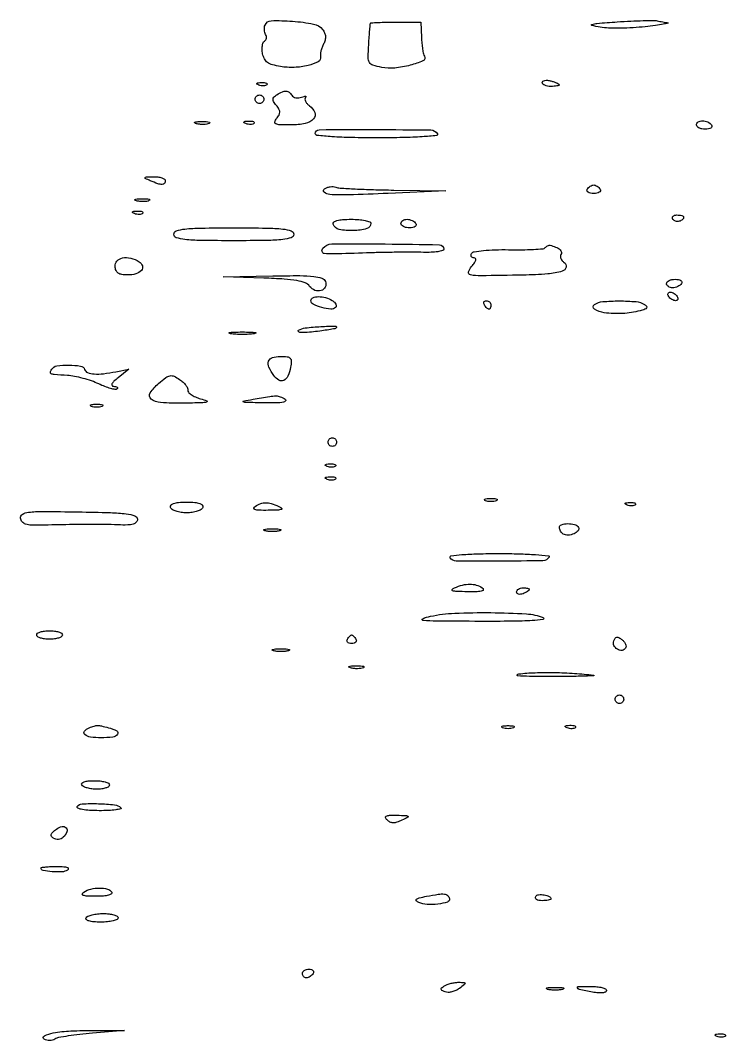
# Model space of a CAD drawing. Extents: x 0 to 1897, y 0 to 3427.
# Drawn here: x 1534.2 to 1698.8, y 1760.4 to 1998.4 of the extents above; entities that cross this region are included whole.
import ezdxf

# ---------------------------------------------------------------- set-up
doc = ezdxf.new("R2010")
doc.units = 0
doc.header["$MEASUREMENT"] = 0

msp = doc.modelspace()

# ---------------------------------------------------------------- linework, layer by layer
for points in [[(1604.711253, 1996.287295, -0.061869), (1605.191213, 1995.478409, -0.085756), (1605.391944, 1994.661155, -0.083903), (1605.308603, 1993.810479, -0.056642), (1604.94775, 1992.90237, 0.033796), (1604.594121, 1992.118575, 0.030851), (1604.336732, 1991.270258, 0.032237), (1604.202817, 1990.482798, 0.081232), (1604.236497, 1989.903885, -0.341861), (1603.703952, 1988.768543, -0.059098), (1601.325629, 1987.885982, -0.049867), (1598.115331, 1987.441357, -0.049174), (1594.865025, 1987.637574, -0.028949), (1593.011691, 1988.045103, -0.088491), (1591.857452, 1988.603873, -0.116717), (1591.148593, 1989.426842, -0.072571), (1590.72916, 1990.636476, -0.036855), (1590.617722, 1991.599484, -0.045798), (1590.662767, 1992.499589, -0.052542), (1590.84313, 1993.21634, -0.167982), (1591.150421, 1993.592965, 0.110166), (1591.440586, 1993.876035, 0.09992), (1591.59578, 1994.265554, 0.09498), (1591.591669, 1994.701879, 0.088923), (1591.427699, 1995.116985, -0.074873), (1591.229782, 1995.579796, -0.047131), (1591.13566, 1996.161376, -0.046278), (1591.151517, 1996.76565, -0.061804), (1591.282993, 1997.297887, -0.303891), (1592.752959, 1998.336527, -0.025054), (1597.682465, 1998.213171, -0.027752), (1602.62349, 1997.564142, -0.183415)], [(1627.809369, 1994.450786, 0.012984), (1627.899891, 1993.028138, 0.015307), (1628.061585, 1991.688534, 0.014256), (1628.263577, 1990.573705, 0.086671), (1628.480608, 1990.031378, -0.454953), (1628.15539, 1988.981362, -0.040296), (1625.192477, 1987.946716, -0.039498), (1621.549152, 1987.297066, -0.070855), (1618.519461, 1987.430371, -0.028914), (1616.460186, 1987.941424, -0.190667), (1615.649058, 1988.594511, -0.134494), (1615.355152, 1989.751699, -0.011998), (1615.484379, 1992.779434, -0.001646), (1615.612395, 1994.606753, -0.002534), (1615.736368, 1996.186771, -0.000822), (1615.852809, 1997.553153, -0.073822), (1615.899738, 1997.75, -0.292982), (1616.041915, 1997.851367, -0.001822), (1617.685452, 1997.926563, -0.006509), (1619.592573, 1997.981993, -0.00401), (1621.83797, 1998), (1627.67594, 1998)], [(1685.331787, 1997.863176, -0.840779), (1685.337737, 1997.756991, -0.014379), (1684.247463, 1997.536229, -0.008807), (1682.416954, 1997.253181, -0.003939), (1680, 1996.942302, -0.015018), (1677.218228, 1996.691239, -0.0123), (1674.234375, 1996.585636, -0.012486), (1671.484449, 1996.624668, -0.031763), (1669.5, 1996.829126, -0.017219), (1667.571698, 1997.221231, -0.763449), (1667.563481, 1997.480795, -0.055247), (1668.768117, 1997.709917, -0.001947), (1673.5, 1998.059189, -0.004623), (1676.661208, 1998.250802, -0.006128), (1679.541213, 1998.363292, -0.004477), (1681.949964, 1998.406245, -0.059318), (1682.831787, 1998.309189, 0.007784), (1683.426734, 1998.180792, 0.005109), (1684.115525, 1998.050632, 0.00514), (1684.788937, 1997.937622, 0.009849)], [(1591.729167, 1983.395833, -0.126455), (1591.402231, 1983.202593, -0.060344), (1590.916927, 1983.123424, -0.05415), (1590.359369, 1983.160852, -0.051402), (1589.8125, 1983.316886, -0.054073), (1589.395823, 1983.538436, -0.470617), (1589.37858, 1983.720685, -0.168741), (1589.670344, 1983.862007, -0.018894), (1590.416667, 1983.921053, -0.028489), (1591.112848, 1983.910055, -0.077125), (1591.592839, 1983.799335, -0.208169), (1591.77538, 1983.614691, -0.296942)], [(1660, 1983.383369, -0.326917), (1659.890445, 1983.233718, -0.029396), (1659.4125, 1983.112615, -0.029316), (1658.766644, 1983.027671, -0.018041), (1658, 1983, -0.043375), (1657.234359, 1983.066544, -0.063112), (1656.5875, 1983.266249, -0.082769), (1656.149557, 1983.559898, -0.206609), (1656, 1983.90638, -0.24384), (1656.157535, 1984.210205, -0.106581), (1656.5875, 1984.392877, -0.070464), (1657.233678, 1984.424365, -0.040966), (1658, 1984.289749, -0.016817), (1658.766387, 1984.061542, -0.025621), (1659.4125, 1983.807757, -0.023188), (1659.897136, 1983.560437, -0.269386)], [(1591, 1980, -0.099038), (1590.923658, 1979.618362, -0.097945), (1590.70625, 1979.29375, -0.097945), (1590.381638, 1979.076342, -0.099038), (1590, 1979, -0.099038), (1589.618362, 1979.076342, -0.097945), (1589.29375, 1979.29375, -0.097945), (1589.076342, 1979.618362, -0.099038), (1589, 1980, -0.099038), (1589.076342, 1980.381638, -0.097945), (1589.29375, 1980.70625, -0.097945), (1589.618362, 1980.923658, -0.099038), (1590, 1981, -0.099038), (1590.381638, 1980.923658, -0.097945), (1590.70625, 1980.70625, -0.097945), (1590.923658, 1980.381638, -0.099038)], [(1597.542134, 1980.931826, 0.125513), (1597.916456, 1980.570667, 0.081178), (1598.483773, 1980.359855, 0.072678), (1599.152649, 1980.327269, 0.067599), (1599.82067, 1980.484679, -0.020243), (1600.404601, 1980.682036, -0.094256), (1600.75685, 1980.716486, -0.441333), (1600.841692, 1980.604668, -0.151962), (1600.735063, 1980.40173, 0.211319), (1600.595112, 1980.039709, 0.103197), (1600.721668, 1979.550793, 0.073593), (1601.098995, 1979.006151, 0.046691), (1601.678023, 1978.493484, -0.142949), (1602.90158, 1976.90205, -0.290607), (1602.609144, 1975.414863, -0.152694), (1600.669762, 1974.335256, -0.051272), (1597.40894, 1974, -0.007869), (1594.771989, 1974.0415, -0.096056), (1593.792122, 1974.263704, -0.37991), (1593.581307, 1974.723211, -0.099507), (1594, 1975.5, 0.047606), (1594.566501, 1976.332363, 0.1315), (1594.734295, 1977.015243, 0.126353), (1594.541211, 1977.707696, 0.042379), (1593.936747, 1978.576215, -0.03121), (1593.300438, 1979.448336, -0.156052), (1593.147786, 1980.026082, -0.190605), (1593.372206, 1980.518034, -0.050531), (1594.064302, 1981.060903, -0.03207), (1595.327505, 1981.751078, -0.118812), (1596.211166, 1981.92967, -0.166093), (1596.90879, 1981.66207, -0.080614)], [(1578.269032, 1974.344063, -0.06278), (1577.671085, 1974.185595, -0.030339), (1576.880008, 1974.127736, -0.029507), (1576.036634, 1974.167106, -0.037336), (1575.269032, 1974.307009, -0.087174), (1574.883358, 1974.48334, -0.597527), (1574.900903, 1974.643467, -0.080377), (1575.431793, 1974.764444, -0.012823), (1576.5, 1974.805051, -0.014395), (1577.580113, 1974.787295, -0.052471), (1578.257153, 1974.684921, -0.333666), (1578.386009, 1974.52287, -0.31318)], [(1588.729167, 1974.395833, -0.126455), (1588.402231, 1974.202593, -0.060344), (1587.916927, 1974.123424, -0.05415), (1587.359369, 1974.160852, -0.051402), (1586.8125, 1974.316886, -0.054073), (1586.395823, 1974.538436, -0.470617), (1586.37858, 1974.720685, -0.168741), (1586.670344, 1974.862007, -0.018894), (1587.416667, 1974.921053, -0.028489), (1588.112848, 1974.910055, -0.077125), (1588.592839, 1974.799335, -0.208169), (1588.77538, 1974.614691, -0.296942)], [(1695.5, 1974, -0.202618), (1695.558599, 1973.621877, -0.181468), (1695.33165, 1973.29375, -0.104212), (1694.804599, 1973.071541, -0.047867), (1694.059017, 1973, -0.0466), (1693.270941, 1973.073608, -0.066561), (1692.604836, 1973.29375, -0.086673), (1692.155423, 1973.618015, -0.195654), (1692, 1974, -0.142666), (1692.111069, 1974.38134, -0.09965), (1692.423289, 1974.70625, -0.08433), (1692.890182, 1974.925146, -0.067639), (1693.440983, 1975, -0.061875), (1694.038022, 1974.925833, -0.051278), (1694.640225, 1974.70625, -0.053305), (1695.157656, 1974.382836, -0.08825)], [(1631.537142, 1971.939904, -0.555069), (1631.335083, 1971.53195, -0.007581), (1627.991748, 1971.256165, -0.011712), (1623.518021, 1971.060465, -0.005073), (1617.559017, 1971, -0.005188), (1611.477013, 1971.063103, -0.011904), (1606.901248, 1971.267117, -0.006775), (1603.402122, 1971.554386, -0.386521), (1603, 1971.996852, -0.412021), (1603.896216, 1972.899808, -0.002372), (1616.969454, 1972.935743, -0.002754), (1629.95006, 1972.838343, -0.256464)], [(1568, 1961, -0.163981), (1567.78941, 1960.375152, -0.234317), (1567.274268, 1960.119714, -0.087053), (1566.28872, 1960.292613, -0.014632), (1564.5, 1961, -0.009027), (1563.343561, 1961.521868, -0.485414), (1563.296589, 1961.727088, -0.215481), (1563.584787, 1961.872581, -0.004372), (1565.25, 1961.929715, -0.034583), (1566.303371, 1961.883773, -0.053373), (1567.192188, 1961.685604, -0.070412), (1567.802156, 1961.37836, -0.24567)], [(1621.331787, 1958.818517), (1633.5, 1958.637034), (1620, 1958.033988, -0.003462), (1610.749235, 1957.68492, -0.026119), (1606.375884, 1957.778677, -0.166812), (1605.09878, 1958.325026, -0.495209), (1605.166154, 1959.128659, -0.062023), (1605.774846, 1959.41794, -0.046337), (1606.499395, 1959.585417, -0.047166), (1607.224157, 1959.61463, -0.0747), (1607.831787, 1959.489496, 0.072828), (1608.791354, 1959.288157, 0.00294), (1612.346775, 1959.090479, 0.005101), (1616.573149, 1958.923626, 0.003586)], [(1669.5, 1959, -0.210115), (1669.553029, 1958.621971, -0.178861), (1669.314314, 1958.29375, -0.100989), (1668.768372, 1958.071437, -0.046386), (1668, 1958, -0.046386), (1667.231628, 1958.071437, -0.100989), (1666.685686, 1958.29375, -0.178861), (1666.446971, 1958.621971, -0.210115), (1666.5, 1959, -0.057296), (1666.80183, 1959.382513, -0.050113), (1667.195564, 1959.70625, -0.052849), (1667.617099, 1959.926995, -0.094481), (1668, 1960, -0.094481), (1668.382901, 1959.926995, -0.052849), (1668.804436, 1959.70625, -0.050113), (1669.19817, 1959.382513, -0.057296)], [(1564.269032, 1956.344063, -0.06278), (1563.671085, 1956.185595, -0.030339), (1562.880008, 1956.127736, -0.029507), (1562.036634, 1956.167106, -0.037336), (1561.269032, 1956.307009, -0.087174), (1560.883358, 1956.48334, -0.597527), (1560.900903, 1956.643467, -0.080377), (1561.431793, 1956.764444, -0.012823), (1562.5, 1956.805051, -0.014395), (1563.580113, 1956.787295, -0.052471), (1564.257153, 1956.684921, -0.333666), (1564.386009, 1956.52287, -0.31318)], [(1562.729167, 1953.395833, -0.126455), (1562.402231, 1953.202593, -0.060344), (1561.916927, 1953.123424, -0.05415), (1561.359369, 1953.160852, -0.051402), (1560.8125, 1953.316886, -0.054073), (1560.395823, 1953.538436, -0.470617), (1560.37858, 1953.720685, -0.168741), (1560.670344, 1953.862007, -0.018894), (1561.416667, 1953.921053, -0.028489), (1562.112848, 1953.910055, -0.077125), (1562.592839, 1953.799335, -0.208169), (1562.77538, 1953.614691, -0.296942)], [(1689, 1952.559017, -0.211827), (1688.716404, 1951.919648, -0.127879), (1687.969093, 1951.529206, -0.122608), (1687.101938, 1951.54388, -0.191362), (1686.510081, 1951.983688, -0.136093), (1686.397824, 1952.36964, -0.190788), (1686.524436, 1952.701458, -0.140899), (1686.890269, 1952.925389, -0.067432), (1687.440983, 1953, -0.026751), (1688.038367, 1952.968016, -0.042195), (1688.542039, 1952.870461, -0.051652), (1688.89701, 1952.729146, -0.279105)], [(1598, 1948.5, -0.325229), (1597.420784, 1947.703714, -0.051622), (1595.416667, 1947.276786, -0.023333), (1591.670942, 1947.051477, -0.003355), (1584, 1947, -0.003355), (1576.329058, 1947.051477, -0.023333), (1572.583333, 1947.276786, -0.051622), (1570.579216, 1947.703714, -0.325229), (1570, 1948.5, -0.325229), (1570.579216, 1949.296286, -0.051622), (1572.583333, 1949.723214, -0.023333), (1576.329058, 1949.948523, -0.003355), (1584, 1950, -0.003355), (1591.670942, 1949.948523, -0.023333), (1595.416667, 1949.723214, -0.051622), (1597.420784, 1949.296286, -0.325229)], [(1616, 1951.067388, -0.339424), (1615.037381, 1949.812739, -0.058746), (1611.876587, 1949.352636, -0.055939), (1608.580777, 1949.632023, -0.269428), (1607.223775, 1950.828674, -0.308355), (1607.367361, 1951.334747, -0.106326), (1608.075767, 1951.707406, -0.051765), (1609.404116, 1951.934027, -0.016386), (1611.416667, 1952, -0.019161), (1613.173486, 1951.93265, -0.031036), (1614.653646, 1951.726045, -0.032311), (1615.740368, 1951.430734, -0.320564)], [(1626.5, 1951, -0.202618), (1626.558599, 1950.621877, -0.181468), (1626.33165, 1950.29375, -0.104212), (1625.804599, 1950.071541, -0.047867), (1625.059017, 1950, -0.0466), (1624.270941, 1950.073608, -0.066561), (1623.604836, 1950.29375, -0.086673), (1623.155423, 1950.618015, -0.195654), (1623, 1951, -0.142666), (1623.111069, 1951.38134, -0.09965), (1623.423289, 1951.70625, -0.08433), (1623.890182, 1951.925146, -0.067639), (1624.440983, 1952, -0.061875), (1625.038022, 1951.925833, -0.051278), (1625.640225, 1951.70625, -0.053305), (1626.157656, 1951.382836, -0.08825)], [(1633, 1945.015442, -0.338498), (1632.744179, 1944.680862, -0.02814), (1631.604687, 1944.439218, -0.028482), (1630.070915, 1944.291904, -0.017348), (1628.25, 1944.284417, 0.007587), (1625.84905, 1944.321411, 0.002659), (1622.398438, 1944.303867, 0.002639), (1618.602542, 1944.244342, 0.003085), (1615, 1944.146589, -0.001382), (1607.270195, 1943.910508, -0.033867), (1605.126943, 1943.996159, -0.320229), (1604.602235, 1944.463345, -0.232796), (1604.789699, 1945.25, -0.221393), (1606.864863, 1946.23622, -0.004052), (1619.348867, 1946.233593, -0.003231), (1631.990335, 1946.046782, -0.408006)], [(1659.412469, 1945.395215, -0.068766), (1659.968484, 1945.088769, -0.099193), (1660.342728, 1944.672274, -0.123474), (1660.478652, 1944.214407, -0.150227), (1660.366141, 1943.783412, 0.134958), (1660.234381, 1943.334144, 0.100399), (1660.328957, 1942.823529, 0.086973), (1660.636814, 1942.32896, 0.071856), (1661.113525, 1941.929837, -0.323031), (1661.568909, 1940.829269, -0.266165), (1660.678614, 1939.87904, -0.056468), (1657.288956, 1939.245172, -0.013174), (1651.5, 1938.980418, -0.001382), (1641.634886, 1938.816708, -0.045172), (1639.257365, 1938.998831, -0.438782), (1638.801522, 1939.699035, -0.12202), (1639.5, 1941, 0.02457), (1640.190481, 1941.84271, 0.087144), (1640.501683, 1942.465412, 0.239955), (1640.434316, 1942.832706, 0.23372), (1640.095971, 1943, -0.093515), (1639.681119, 1943.078274, -0.171859), (1639.424309, 1943.300517, -0.173784), (1639.366278, 1943.632792, -0.095879), (1639.514237, 1944.023036, -0.217662), (1640.123541, 1944.42975, -0.014559), (1642.256154, 1944.710363, -0.018426), (1644.954291, 1944.885625, -0.011548), (1648.118084, 1944.901199, 0.007405), (1651.217777, 1944.890777, 0.011), (1653.930674, 1944.981548, 0.006333), (1656.186524, 1945.135435, 0.178), (1656.711497, 1945.378163, -0.038391), (1657.230968, 1945.823449, -0.157687), (1657.619685, 1945.951883, -0.086356), (1658.131723, 1945.86611, -0.007038)], [(1561.878115, 1942.096491, -0.170985), (1562.66033, 1941.104059, -0.268793), (1562.454249, 1940.068163, -0.147725), (1561.161745, 1939.265159, -0.065742), (1559.153787, 1939, -0.040174), (1557.84854, 1939.105044, -0.112108), (1557.001786, 1939.447078, -0.141846), (1556.501857, 1940.063016, -0.081381), (1556.274953, 1941, -0.210786), (1556.72084, 1942.259289, -0.156703), (1558.028251, 1942.980552, -0.109964), (1559.928853, 1942.931509, -0.080112)], [(1605.376152, 1937.462146, -0.20045), (1605.338661, 1936.180713, -0.216209), (1604.402783, 1935.359839, -0.166756), (1602.942045, 1935.412895, -0.140846), (1601.701956, 1936.349034, 0.141802), (1600.639454, 1937.147992, 0.046459), (1598.733073, 1937.675963, 0.028423), (1595.76506, 1938.035333, 0.007551), (1591, 1938.266917), (1581.5, 1938.584916), (1593.143011, 1938.792458, -0.004465), (1599.446764, 1938.848519, -0.027077), (1602.707069, 1938.671706, -0.056504), (1604.556428, 1938.255804, -0.221072)], [(1688.5, 1937, -0.08825), (1688.157656, 1936.617164, -0.053305), (1687.640225, 1936.29375, -0.051278), (1687.038022, 1936.074167, -0.061875), (1686.440983, 1936, -0.067639), (1685.890182, 1936.074854, -0.08433), (1685.423289, 1936.29375, -0.09965), (1685.111069, 1936.61866, -0.142666), (1685, 1937, -0.195654), (1685.155423, 1937.381985, -0.086673), (1685.604836, 1937.70625, -0.066561), (1686.270941, 1937.926392, -0.0466), (1687.059017, 1938, -0.047867), (1687.804599, 1937.928459, -0.104212), (1688.33165, 1937.70625, -0.181468), (1688.558599, 1937.378123, -0.202618)], [(1606.97104, 1933.03906, -0.052347), (1607.484645, 1932.633394, -0.084435), (1607.811836, 1932.1839, -0.119125), (1607.907144, 1931.764802, -0.1954), (1607.76761, 1931.434277, -0.223195), (1606.663156, 1931.03586, -0.043821), (1604.531401, 1931.425027, -0.043678), (1602.540912, 1932.163942, -0.289732), (1602, 1933.019052, -0.307214), (1602.464264, 1933.703343, -0.093906), (1603.756836, 1933.953656, -0.070092), (1605.437281, 1933.723814, -0.072132)], [(1687.5, 1934, -0.076764), (1687.661825, 1933.617617, -0.154201), (1687.642737, 1933.29375, -0.186277), (1687.449529, 1933.079239, -0.117858), (1687.118034, 1933, -0.085235), (1686.689814, 1933.073533, -0.053414), (1686.230237, 1933.29375, -0.051777), (1685.810561, 1933.617474, -0.064269), (1685.5, 1934, -0.076764), (1685.338175, 1934.382383, -0.154201), (1685.357263, 1934.70625, -0.186277), (1685.550471, 1934.920761, -0.117858), (1685.881966, 1935, -0.085235), (1686.310186, 1934.926467, -0.053414), (1686.769763, 1934.70625, -0.051777), (1687.189439, 1934.382526, -0.064269)], [(1644, 1932, -0.042167), (1643.967655, 1931.617151, -0.061769), (1643.870461, 1931.29375, -0.081139), (1643.727648, 1931.07446, -0.210953), (1643.559017, 1931, -0.151918), (1643.34829, 1931.065539, -0.038439), (1643.066025, 1931.29375, -0.035638), (1642.768994, 1931.617226, -0.029505), (1642.5, 1932, -0.082592), (1642.343488, 1932.3821, -0.161196), (1642.3746, 1932.70625, -0.182303), (1642.586039, 1932.921712, -0.108972), (1642.940983, 1933, -0.093332), (1643.345238, 1932.923877, -0.09642), (1643.688914, 1932.70625, -0.099167), (1643.918938, 1932.381556, -0.105053)], [(1679.834535, 1932.123425, -0.073203), (1680.341141, 1931.687, -0.339894), (1680.362191, 1931.326047, -0.158605), (1679.938197, 1930.997546, -0.020744), (1678.834535, 1930.652392, -0.052721), (1674.756327, 1930.009837, -0.047032), (1670.470191, 1930.194541, -0.106313), (1668.168475, 1931.031846, -0.551474), (1668.166154, 1932.123851, -0.12059), (1670.114041, 1932.780081, -0.021245), (1674.000261, 1932.945137, -0.021246), (1677.886481, 1932.779789, -0.120569)], [(1607.916667, 1926.633055, -0.134544), (1607.579956, 1926.468511, -0.005078), (1606.187469, 1926.219558, -0.008833), (1604.517033, 1925.968646, -0.00607), (1602.615143, 1925.740691, -0.010815), (1600.655744, 1925.572717, -0.041028), (1599.427721, 1925.594972, -0.211076), (1599.06133, 1925.802897, -0.436064), (1599.115143, 1926.092324, -0.112739), (1600.676393, 1926.644643, -0.013536), (1604.341637, 1926.969603, -0.014048), (1607.7455, 1927.082876, -0.693253)], [(1588.75, 1925.283746, -0.023547), (1587.497782, 1925.153981, -0.014044), (1586, 1925.111902, -0.014044), (1584.502218, 1925.153981, -0.023547), (1583.25, 1925.283746, -0.124239), (1582.887591, 1925.435926, -0.664672), (1582.923437, 1925.577962, -0.03126), (1584.02938, 1925.675363, -0.006336), (1586, 1925.700336, -0.006336), (1587.97062, 1925.675363, -0.03126), (1589.076563, 1925.577962, -0.664672), (1589.112409, 1925.435926, -0.124239)], [(1597.241926, 1917.485222, -0.052468), (1596.615125, 1915.412965, -0.17902), (1595.667251, 1914.40129, -0.257251), (1594.540798, 1914.446286, -0.099304), (1593.348296, 1915.538354, -0.049415), (1592.195437, 1917.494193, -0.192533), (1592.12182, 1918.869888, -0.240766), (1592.995369, 1919.719162, -0.074832), (1594.861328, 1920, -0.026253), (1596.45837, 1919.916088, -0.178824), (1597.154232, 1919.572281, -0.204114), (1597.408354, 1918.887399, -0.035386)], [(1549.181478, 1916.955567, 0.227897), (1549.874366, 1916.240848, 0.070333), (1551.380507, 1915.916152, 0.047207), (1553.592491, 1915.965814, 0.020509), (1556.5, 1916.428477), (1559.5, 1917.032908), (1557, 1915.03869, 0.020562), (1556.032622, 1914.199692, 0.080733), (1555.553624, 1913.574955, 0.279795), (1555.572991, 1913.207366, 0.243876), (1555.916667, 1913.022236, -0.040531), (1556.421142, 1912.973294, -0.113878), (1556.74521, 1912.834554, -0.244953), (1556.842838, 1912.637039, -0.193361), (1556.747878, 1912.414545, -0.242971), (1556.322496, 1912.278896, -0.02452), (1555.251004, 1912.515173, -0.026377), (1553.929834, 1912.951252, -0.01788), (1552.474265, 1913.579236, 0.027077), (1550.796886, 1914.266625, 0.017717), (1548.799356, 1914.883125, 0.017833), (1546.804207, 1915.346626, 0.032333), (1545.143053, 1915.560354, -0.002366), (1542.07657, 1915.769343, -0.076037), (1541.347868, 1915.935787, -0.38733), (1541.179484, 1916.27963, -0.067574), (1541.5, 1917, -0.221806), (1542.691985, 1917.782104, -0.037496), (1545.481441, 1917.975368, -0.036784), (1548.232138, 1917.756727, -0.281121)], [(1573.258773, 1912.106738, 0.250743), (1573.386909, 1911.637148, 0.056889), (1574.040517, 1911.087291, 0.045902), (1575.034739, 1910.551859, 0.030284), (1576.258773, 1910.116507, -0.02988), (1577.673227, 1909.614711, -0.716447), (1577.652359, 1909.330201, -0.057881), (1576.45987, 1909.163869, -0.002604), (1572.309017, 1909.090188, -0.017513), (1566.917154, 1909.211429, -0.153813), (1564.712094, 1910.048323, -0.390178), (1564.482792, 1911.480113, -0.068912), (1566.451254, 1913.711729, -0.018159), (1568.125221, 1915.04901, -0.113783), (1569.122358, 1915.483755, -0.154999), (1570.057275, 1915.368179, -0.042746), (1571.361498, 1914.628359, -0.036182), (1572.16221, 1913.989073, -0.044946), (1572.800954, 1913.282281, -0.051352), (1573.204144, 1912.61334, -0.167743)], [(1596, 1910, -0.424842), (1596.077913, 1909.602571, -0.201129), (1595.587796, 1909.29259, -0.038874), (1593.945513, 1909.145578, -0.007761), (1591, 1909.157218, -0.00136), (1586.946971, 1909.247179, -0.0752), (1586.200016, 1909.37927, -0.766396), (1586.211409, 1909.562273, -0.005906), (1588.5, 1910, -0.003213), (1592.375303, 1910.668192, -0.041103), (1593.842979, 1910.789048, -0.095476), (1594.84904, 1910.595172, -0.048284)], [(1553.25, 1908.337719, -0.057986), (1552.679992, 1908.181385, -0.037979), (1552, 1908.12966, -0.037979), (1551.320008, 1908.181385, -0.057986), (1550.75, 1908.337719, -0.174857), (1550.540618, 1908.525001, -0.447206), (1550.601562, 1908.693942, -0.078554), (1551.10856, 1908.810911, -0.017491), (1552, 1908.842105, -0.017491), (1552.89144, 1908.810911, -0.078554), (1553.398438, 1908.693942, -0.447206), (1553.459382, 1908.525001, -0.174857)], [(1608, 1900, -0.099038), (1607.923658, 1899.618362, -0.097945), (1607.70625, 1899.29375, -0.097945), (1607.381638, 1899.076342, -0.099038), (1607, 1899, -0.099038), (1606.618362, 1899.076342, -0.097945), (1606.29375, 1899.29375, -0.097945), (1606.076342, 1899.618362, -0.099038), (1606, 1900, -0.099038), (1606.076342, 1900.381638, -0.097945), (1606.29375, 1900.70625, -0.097945), (1606.618362, 1900.923658, -0.099038), (1607, 1901, -0.099038), (1607.381638, 1900.923658, -0.097945), (1607.70625, 1900.70625, -0.097945), (1607.923658, 1900.381638, -0.099038)], [(1607.729167, 1894.395833, -0.126455), (1607.402231, 1894.202593, -0.060344), (1606.916927, 1894.123424, -0.05415), (1606.359369, 1894.160852, -0.051402), (1605.8125, 1894.316886, -0.054073), (1605.395823, 1894.538436, -0.470617), (1605.37858, 1894.720685, -0.168741), (1605.670344, 1894.862007, -0.018894), (1606.416667, 1894.921053, -0.028489), (1607.112848, 1894.910055, -0.077125), (1607.592839, 1894.799335, -0.208169), (1607.77538, 1894.614691, -0.296942)], [(1607.729167, 1891.395833, -0.126455), (1607.402231, 1891.202593, -0.060344), (1606.916927, 1891.123424, -0.05415), (1606.359369, 1891.160852, -0.051402), (1605.8125, 1891.316886, -0.054073), (1605.395823, 1891.538436, -0.470617), (1605.37858, 1891.720685, -0.168741), (1605.670344, 1891.862007, -0.018894), (1606.416667, 1891.921053, -0.028489), (1607.112848, 1891.910055, -0.077125), (1607.592839, 1891.799335, -0.208169), (1607.77538, 1891.614691, -0.296942)], [(1576.75, 1884.75, -0.181326), (1576.360705, 1884.269089, -0.052495), (1575.476562, 1883.867188, -0.045361), (1574.306569, 1883.591894, -0.035123), (1573, 1883.5, -0.035123), (1571.693431, 1883.591894, -0.045361), (1570.523438, 1883.867188, -0.052495), (1569.639295, 1884.269089, -0.181326), (1569.25, 1884.75, -0.257896), (1569.351844, 1885.300168, -0.14123), (1569.933333, 1885.7, -0.063026), (1571.112326, 1885.933923, -0.017497), (1573, 1886, -0.017497), (1574.887674, 1885.933923, -0.063026), (1576.066667, 1885.7, -0.14123), (1576.648156, 1885.300168, -0.257896)], [(1594.5, 1885, -0.074211), (1595.155013, 1884.594788, -0.575483), (1595.10501, 1884.313218, -0.078024), (1594.24423, 1884.143283, -0.006741), (1592, 1884.085598, -0.009584), (1589.885264, 1884.100299, -0.067537), (1588.871958, 1884.264852, -0.403834), (1588.695846, 1884.581682, -0.186305), (1589, 1885, -0.050936), (1590.271544, 1885.649025, -0.092807), (1591.413603, 1885.862849, -0.076113), (1592.70506, 1885.66511, -0.025504)], [(1645.25, 1886.337719, -0.057986), (1644.679992, 1886.181385, -0.037979), (1644, 1886.12966, -0.037979), (1643.320008, 1886.181385, -0.057986), (1642.75, 1886.337719, -0.174857), (1642.540618, 1886.525001, -0.447206), (1642.601562, 1886.693942, -0.078554), (1643.10856, 1886.810911, -0.017491), (1644, 1886.842105, -0.017491), (1644.89144, 1886.810911, -0.078554), (1645.398438, 1886.693942, -0.447206), (1645.459382, 1886.525001, -0.174857)], [(1677.729167, 1885.395833, -0.126455), (1677.402231, 1885.202593, -0.060344), (1676.916927, 1885.123424, -0.05415), (1676.359369, 1885.160852, -0.051402), (1675.8125, 1885.316886, -0.054073), (1675.395823, 1885.538436, -0.470617), (1675.37858, 1885.720685, -0.168741), (1675.670344, 1885.862007, -0.018894), (1676.416667, 1885.921053, -0.028489), (1677.112848, 1885.910055, -0.077125), (1677.592839, 1885.799335, -0.208169), (1677.77538, 1885.614691, -0.296942)], [(1561.5, 1882, -0.185386), (1561.232614, 1881.303623, -0.139386), (1560.531404, 1880.863422, -0.066081), (1559.224695, 1880.663748, -0.015379), (1557, 1880.688424, 0.006299), (1553.679281, 1880.785585, 0.005271), (1550.153707, 1880.807131, 0.003737), (1545.650624, 1880.753521, 0.001227), (1539.021869, 1880.608776, -0.01689), (1536.74727, 1880.630363, -0.070199), (1535.401371, 1880.880053, -0.129811), (1534.61699, 1881.395951, -0.134813), (1534.203389, 1882.224847, -0.317675), (1534.615749, 1883.14733, -0.106502), (1536.09461, 1883.642404, -0.029157), (1539.397802, 1883.816103, -0.002627), (1547.68152, 1883.724847, -0.003533), (1555.179116, 1883.549845, -0.023448), (1558.909445, 1883.260947, -0.050144), (1560.924329, 1882.801095, -0.322039)], [(1664.435239, 1880.104785, -0.329254), (1664.371633, 1879.336252, -0.109962), (1663.40614, 1878.627809, -0.08527), (1662.02251, 1878.283553, -0.158123), (1660.909758, 1878.555773, -0.066254), (1660.561743, 1878.840605, -0.052137), (1660.267241, 1879.229283, -0.053446), (1660.066997, 1879.657468, -0.082851), (1660, 1880.059017, -0.323499), (1660.489415, 1880.736295, -0.0774), (1661.941643, 1880.977828, -0.069056), (1663.54064, 1880.772724, -0.190183)], [(1594.75, 1879.310674, -0.039571), (1593.952734, 1879.168469, -0.024357), (1593, 1879.122029, -0.024357), (1592.047266, 1879.168469, -0.039571), (1591.25, 1879.310674, -0.161593), (1590.99086, 1879.478988, -0.542911), (1591.042187, 1879.633659, -0.052887), (1591.748017, 1879.740287, -0.011065), (1593, 1879.767997, -0.011065), (1594.251983, 1879.740287, -0.052887), (1594.957813, 1879.633659, -0.542911), (1595.00914, 1879.478988, -0.161593)], [(1657.594746, 1873.153302, -0.254503), (1656.151146, 1872.329056, -0.003757), (1646.036334, 1872.199004, -0.003735), (1635.916872, 1872.220539, -0.257373), (1634.481565, 1873.029829, -0.542175), (1634.682346, 1873.456252, -0.013271), (1637.259345, 1873.742355, -0.0151), (1640.928427, 1873.940062, -0.005909), (1646, 1874, -0.006562), (1650.611151, 1873.939483, -0.011663), (1654.404646, 1873.751282, -0.006352), (1657.427205, 1873.491921, -0.554795)], [(1642, 1866, -0.245173), (1642.23333, 1865.588866, -0.351092), (1641.994379, 1865.267899, -0.057586), (1640.824226, 1865.102402, -0.009112), (1638.5, 1865.085598, -0.006923), (1636.082103, 1865.145669, -0.064381), (1635.054359, 1865.319201, -0.542496), (1634.969871, 1865.612119, -0.113388), (1635.5, 1866, -0.03774), (1637.412068, 1866.655811, -0.063828), (1639.089506, 1866.870823, -0.073284), (1640.597509, 1866.648606, -0.070397)], [(1653, 1865.606989, -0.222225), (1652.912889, 1865.420671, -0.030693), (1652.559375, 1865.160341, -0.030395), (1652.074558, 1864.887494, -0.02136), (1651.5, 1864.638374, -0.055937), (1650.925634, 1864.488865, -0.100118), (1650.440625, 1864.516384, -0.147206), (1650.122486, 1864.710807, -0.184534), (1650, 1865.031385, -0.152681), (1650.115494, 1865.400789, -0.098158), (1650.440625, 1865.715469, -0.08088), (1650.926468, 1865.92777, -0.062722), (1651.5, 1866, -0.024748), (1652.074824, 1865.971531, -0.039339), (1652.559375, 1865.884553, -0.046727), (1652.903916, 1865.758929, -0.289661)], [(1656.202408, 1859.048768, -0.758814), (1656.158523, 1858.647953, -0.026052), (1653.671307, 1858.369695, -0.012185), (1648.940553, 1858.204286, -0.003364), (1641.5, 1858.175605, -0.001216), (1631.310937, 1858.229643, -0.023491), (1628.156103, 1858.40241, -0.768985), (1628.094801, 1858.787081, -0.05229), (1629.870311, 1859.362219, -0.041525), (1635.561443, 1860.081817, -0.01367), (1644.003983, 1860.212131, -0.011475), (1652.28594, 1859.923368, -0.081131)], [(1544, 1855, -0.254951), (1543.790443, 1854.615738, -0.06271), (1543.11875, 1854.29375, -0.048861), (1542.149251, 1854.072766, -0.031626), (1541, 1854, -0.031626), (1539.850749, 1854.072766, -0.048861), (1538.88125, 1854.29375, -0.06271), (1538.209557, 1854.615738, -0.254951), (1538, 1855, -0.254951), (1538.209557, 1855.384262, -0.06271), (1538.88125, 1855.70625, -0.048861), (1539.850749, 1855.927234, -0.031626), (1541, 1856, -0.031626), (1542.149251, 1855.927234, -0.048861), (1543.11875, 1855.70625, -0.06271), (1543.790443, 1855.384262, -0.254951)], [(1612.5, 1854, -0.146489), (1612.602013, 1853.620597, -0.191582), (1612.461189, 1853.29375, -0.134005), (1612.074636, 1853.072951, -0.063222), (1611.5, 1853, -0.063222), (1610.925364, 1853.072951, -0.134005), (1610.538811, 1853.29375, -0.191582), (1610.397987, 1853.620597, -0.146489), (1610.5, 1854, -0.025622), (1610.764631, 1854.382847, -0.032351), (1611.048689, 1854.70625, -0.033983), (1611.313296, 1854.937141, -0.163822), (1611.5, 1855, -0.163822), (1611.686704, 1854.937141, -0.033983), (1611.951311, 1854.70625, -0.032351), (1612.235369, 1854.382847, -0.025622)], [(1675.456965, 1851.930367, -0.234332), (1674.624418, 1851.412031, -0.161384), (1673.521238, 1851.662782, -0.147481), (1672.719706, 1852.550475, -0.204791), (1672.679925, 1853.608282, -0.058803), (1673.01941, 1854.254241, -0.206075), (1673.408378, 1854.499726, -0.173744), (1673.902578, 1854.405949, -0.040308), (1674.605773, 1853.912217, -0.052417), (1675.092038, 1853.414075, -0.065827), (1675.421845, 1852.860281, -0.079557), (1675.553532, 1852.337783, -0.161812)], [(1596.75, 1851.310674, -0.039571), (1595.952734, 1851.168469, -0.024357), (1595, 1851.122029, -0.024357), (1594.047266, 1851.168469, -0.039571), (1593.25, 1851.310674, -0.161593), (1592.99086, 1851.478988, -0.542911), (1593.042187, 1851.633659, -0.052887), (1593.748017, 1851.740287, -0.011065), (1595, 1851.767997, -0.011065), (1596.251983, 1851.740287, -0.052887), (1596.957813, 1851.633659, -0.542911), (1597.00914, 1851.478988, -0.161593)], [(1614.269032, 1847.344063, -0.06278), (1613.671085, 1847.185595, -0.030339), (1612.880008, 1847.127736, -0.029507), (1612.036634, 1847.167106, -0.037336), (1611.269032, 1847.307009, -0.087174), (1610.883358, 1847.48334, -0.597527), (1610.900903, 1847.643467, -0.080377), (1611.431793, 1847.764444, -0.012823), (1612.5, 1847.805051, -0.014395), (1613.580113, 1847.787295, -0.052471), (1614.257153, 1847.684921, -0.333666), (1614.386009, 1847.52287, -0.31318)], [(1668, 1845.61411, -0.904711), (1667.996996, 1845.494689, -0.01103), (1666.09375, 1845.394169, -0.005487), (1662.633926, 1845.325884, -0.002335), (1658, 1845.306936, -0.003327), (1653.043482, 1845.342804, -0.016492), (1650.258367, 1845.473443, -0.5606), (1650.15135, 1845.684616, -0.228857), (1650.5, 1845.907104, -0.02074), (1654.328956, 1846.200796, -0.012956), (1658.827464, 1846.242043, -0.012582), (1663.531726, 1846.044806, -0.014515)], [(1675, 1840, -0.099038), (1674.923658, 1839.618362, -0.097945), (1674.70625, 1839.29375, -0.097945), (1674.381638, 1839.076342, -0.099038), (1674, 1839, -0.099038), (1673.618362, 1839.076342, -0.097945), (1673.29375, 1839.29375, -0.097945), (1673.076342, 1839.618362, -0.099038), (1673, 1840, -0.099038), (1673.076342, 1840.381638, -0.097945), (1673.29375, 1840.70625, -0.097945), (1673.618362, 1840.923658, -0.099038), (1674, 1841, -0.099038), (1674.381638, 1840.923658, -0.097945), (1674.70625, 1840.70625, -0.097945), (1674.923658, 1840.381638, -0.099038)], [(1554.75, 1833.369714, -0.054818), (1556.676243, 1832.61957, -0.460437), (1556.860661, 1831.820817, -0.206776), (1555.729462, 1831.162728, -0.029783), (1553, 1831, -0.034806), (1550.551713, 1831.170635, -0.142292), (1549.206259, 1831.774471, -0.417856), (1549.148021, 1832.553199, -0.118122), (1550.25, 1833.337719, -0.021475), (1551.414978, 1833.75058, -0.07276), (1552.210212, 1833.8727, -0.057357), (1553.101561, 1833.776528, -0.009943)], [(1649.25, 1833.337719, -0.057986), (1648.679992, 1833.181385, -0.037979), (1648, 1833.12966, -0.037979), (1647.320008, 1833.181385, -0.057986), (1646.75, 1833.337719, -0.174857), (1646.540618, 1833.525001, -0.447206), (1646.601562, 1833.693942, -0.078554), (1647.10856, 1833.810911, -0.017491), (1648, 1833.842105, -0.017491), (1648.89144, 1833.810911, -0.078554), (1649.398438, 1833.693942, -0.447206), (1649.459382, 1833.525001, -0.174857)], [(1663.729167, 1833.395833, -0.126455), (1663.402231, 1833.202593, -0.060344), (1662.916927, 1833.123424, -0.05415), (1662.359369, 1833.160852, -0.051402), (1661.8125, 1833.316886, -0.054073), (1661.395823, 1833.538436, -0.470617), (1661.37858, 1833.720685, -0.168741), (1661.670344, 1833.862007, -0.018894), (1662.416667, 1833.921053, -0.028489), (1663.112848, 1833.910055, -0.077125), (1663.592839, 1833.799335, -0.208169), (1663.77538, 1833.614691, -0.296942)], [(1555, 1820, -0.251914), (1554.793368, 1819.615903, -0.064068), (1554.136086, 1819.29375, -0.049716), (1553.18562, 1819.0728, -0.032276), (1552.059017, 1819, -0.031397), (1550.887885, 1819.073612, -0.037109), (1549.8004, 1819.29375, -0.040338), (1548.934161, 1819.614422, -0.146547), (1548.5, 1820, -0.336396), (1548.538053, 1820.397523, -0.125298), (1549.038303, 1820.723169, -0.059005), (1550.033693, 1820.93521, -0.023007), (1551.440983, 1821, -0.02657), (1552.804739, 1820.92748, -0.04194), (1553.954539, 1820.70625, -0.051215), (1554.76549, 1820.385863, -0.280045)], [(1557.640308, 1814.693025, -0.580616), (1557.566788, 1814.423917, -0.0288), (1556.447838, 1814.203576, -0.022829), (1554.757035, 1814.048955, -0.011387), (1552.60765, 1814, -0.013867), (1550.340167, 1814.062899, -0.031914), (1548.646532, 1814.265865, -0.0482), (1547.5976, 1814.566811, -0.467317), (1547.469878, 1814.951261, -0.249058), (1548.578042, 1815.599123, -0.016562), (1552.387608, 1815.628589, -0.018877), (1556.173388, 1815.389259, -0.172819)], [(1623.217373, 1811.764947, -0.033133), (1622.068984, 1811.302648, -0.08422), (1621.183143, 1811.17019, -0.109136), (1620.445942, 1811.348274, -0.082929), (1619.767373, 1811.832627, -0.118227), (1619.434861, 1812.374923, -0.375409), (1619.588838, 1812.735506, -0.104506), (1620.346139, 1812.921391, -0.013015), (1622.05, 1812.93232, -0.003356), (1624.280154, 1812.873593, -0.19034), (1624.65256, 1812.71208, -0.505637), (1624.615545, 1812.468641, -0.008664)], [(1544.199632, 1807.799632, -0.091417), (1543.714566, 1807.46559, -0.076766), (1543.111621, 1807.300335, -0.076659), (1542.486105, 1807.32458, -0.090701), (1541.935642, 1807.539776, -0.099638), (1541.466063, 1807.979161, -0.232684), (1541.390089, 1808.441849, -0.133475), (1541.72741, 1808.980047, -0.028552), (1542.586973, 1809.687254, -0.099094), (1543.926335, 1810.307731, -0.282169), (1544.864033, 1810.003475, -0.281598), (1545.019358, 1809.028758, -0.098932)], [(1545.185354, 1800.135717, -0.130096), (1543.896183, 1799.727871, -0.031322), (1541.63617, 1799.761687, -0.0267), (1539.473542, 1800.046566, -0.36119), (1539, 1800.616577, -0.374717), (1539.132642, 1800.768715, -0.009714), (1540.101562, 1800.882871, -0.015892), (1541.312194, 1800.962972, -0.009593), (1542.75, 1800.984687, -0.014694), (1544.301682, 1800.932735, -0.068249), (1545.178313, 1800.755816, -0.324531), (1545.375148, 1800.472836, -0.251563)], [(1555.5, 1795, -0.384351), (1555.426337, 1794.595907, -0.099296), (1554.778519, 1794.276033, -0.048038), (1553.551583, 1794.072099, -0.018067), (1551.809017, 1794.015313, -0.00987), (1549.763292, 1794.062973, -0.073665), (1548.811761, 1794.246067, -0.417353), (1548.657925, 1794.570405, -0.163739), (1549, 1795, -0.084784), (1550.660935, 1795.711196, -0.058919), (1552.692084, 1795.951378, -0.062656), (1554.517986, 1795.72167, -0.194116)], [(1634.325, 1793.475, -0.37746), (1633.840614, 1792.674664, -0.045681), (1631.65763, 1792.201636, -0.045199), (1629.11164, 1792.120764, -0.09084), (1627.165527, 1792.596528, -0.092715), (1626.601633, 1792.987171, -0.448584), (1626.623376, 1793.330153, -0.10646), (1627.294105, 1793.655819, -0.011294), (1629, 1794.032467, -0.010397), (1631.727283, 1794.511657, -0.06445), (1633.145514, 1794.546287, -0.158301), (1633.920284, 1794.201869, -0.166744)], [(1658, 1793.393011, -0.327354), (1657.887487, 1793.239576, -0.029196), (1657.395164, 1793.115447, -0.029198), (1656.730252, 1793.028365, -0.017964), (1655.940983, 1793, -0.045552), (1655.193244, 1793.068264, -0.099152), (1654.660421, 1793.280921, -0.177225), (1654.42542, 1793.594852, -0.214542), (1654.473008, 1793.956326, -0.231296), (1655.155087, 1794.386452, -0.0667), (1656.436609, 1794.354182, -0.069655), (1657.618601, 1793.991831, -0.291414)], [(1557, 1789, -0.297764), (1556.746916, 1788.612706, -0.042932), (1555.807664, 1788.29375, -0.03716), (1554.496569, 1788.072375, -0.02325), (1552.940983, 1788, -0.019531), (1551.311372, 1788.063682, -0.051222), (1550.16126, 1788.273526, -0.106919), (1549.562569, 1788.597376, -0.369423), (1549.5, 1789, -0.159713), (1549.95866, 1789.386693, -0.035556), (1550.947275, 1789.70625, -0.033489), (1552.196361, 1789.926586, -0.026918), (1553.559017, 1790, -0.027497), (1554.877484, 1789.927436, -0.043243), (1555.989211, 1789.70625, -0.053437), (1556.770364, 1789.385522, -0.275259)], [(1602.5, 1776, -0.06081), (1602.193797, 1775.617485, -0.051032), (1601.7871, 1775.29375, -0.053229), (1601.346558, 1775.073302, -0.089642), (1600.940983, 1775, -0.105429), (1600.581949, 1775.076556, -0.099231), (1600.276414, 1775.29375, -0.096318), (1600.071618, 1775.618268, -0.092995), (1600, 1776, -0.153634), (1600.120018, 1776.381379, -0.097988), (1600.457961, 1776.70625, -0.080552), (1600.962904, 1776.925455, -0.062283), (1601.559017, 1777, -0.066118), (1602.110654, 1776.926733, -0.138808), (1602.478525, 1776.70625, -0.191142), (1602.607943, 1776.379648, -0.139169)], [(1636.652801, 1772.53688, -0.052703), (1635.835965, 1772.043836, -0.048545), (1634.911514, 1771.716053, -0.051869), (1634.022542, 1771.590701, -0.101053), (1633.318955, 1771.707847, -0.028858), (1632.57761, 1772.042571, -0.250419), (1632.380495, 1772.331784, -0.254037), (1632.51267, 1772.653284, -0.029563), (1633.166154, 1773.123851, -0.053103), (1633.820452, 1773.447099, -0.027265), (1634.695683, 1773.716158, -0.026754), (1635.636563, 1773.897335, -0.036262), (1636.5, 1773.952884, -0.008881), (1637.780326, 1773.91958, -0.370573), (1637.966732, 1773.74469, -0.257259), (1637.849972, 1773.4655, -0.00568)], [(1660.75, 1772.310674, -0.039571), (1659.952734, 1772.168469, -0.024357), (1659, 1772.122029, -0.024357), (1658.047266, 1772.168469, -0.039571), (1657.25, 1772.310674, -0.161593), (1656.99086, 1772.478988, -0.542911), (1657.042187, 1772.633659, -0.052887), (1657.748017, 1772.740287, -0.011065), (1659, 1772.767997, -0.011065), (1660.251983, 1772.740287, -0.052887), (1660.957813, 1772.633659, -0.542911), (1661.00914, 1772.478988, -0.161593)], [(1671, 1772.025, -0.302515), (1670.772422, 1771.68328, -0.071756), (1670.075292, 1771.503431, -0.048854), (1669.035049, 1771.491382, -0.025519), (1667.75, 1771.66864, -0.004474), (1664.631674, 1772.291181, -0.271783), (1664.22551, 1772.659627, -0.498853), (1664.445604, 1772.966523, -0.005796), (1667.333333, 1773, -0.025123), (1668.738435, 1772.929356, -0.039878), (1669.922917, 1772.713594, -0.047661), (1670.763671, 1772.401783, -0.287663)], [(1551, 1762.084378, 0.008704), (1548.036403, 1761.801486, 0.011337), (1545.335938, 1761.434012, 0.00909), (1543.106066, 1761.037227, 0.095322), (1542.25, 1760.690983, -0.080546), (1541.678923, 1760.440281, -0.061187), (1541, 1760.351035, -0.0613), (1540.321066, 1760.428748, -0.081669), (1539.75, 1760.66978, -0.582231), (1539.786719, 1761.46617, -0.074587), (1541.844807, 1762.151216, -0.031375), (1545.962637, 1762.604733, -0.013431), (1551.5, 1762.716063), (1558.5, 1762.668756)], [(1698.729167, 1761.395833, -0.126455), (1698.402231, 1761.202593, -0.060344), (1697.916927, 1761.123424, -0.05415), (1697.359369, 1761.160852, -0.051402), (1696.8125, 1761.316886, -0.054073), (1696.395823, 1761.538436, -0.470617), (1696.37858, 1761.720685, -0.168741), (1696.670344, 1761.862007, -0.018894), (1697.416667, 1761.921053, -0.028489), (1698.112848, 1761.910055, -0.077125), (1698.592839, 1761.799335, -0.208169), (1698.77538, 1761.614691, -0.296942)]]:
    msp.add_lwpolyline(points, format="xyb", close=True)

doc.saveas('drawing.dxf')
